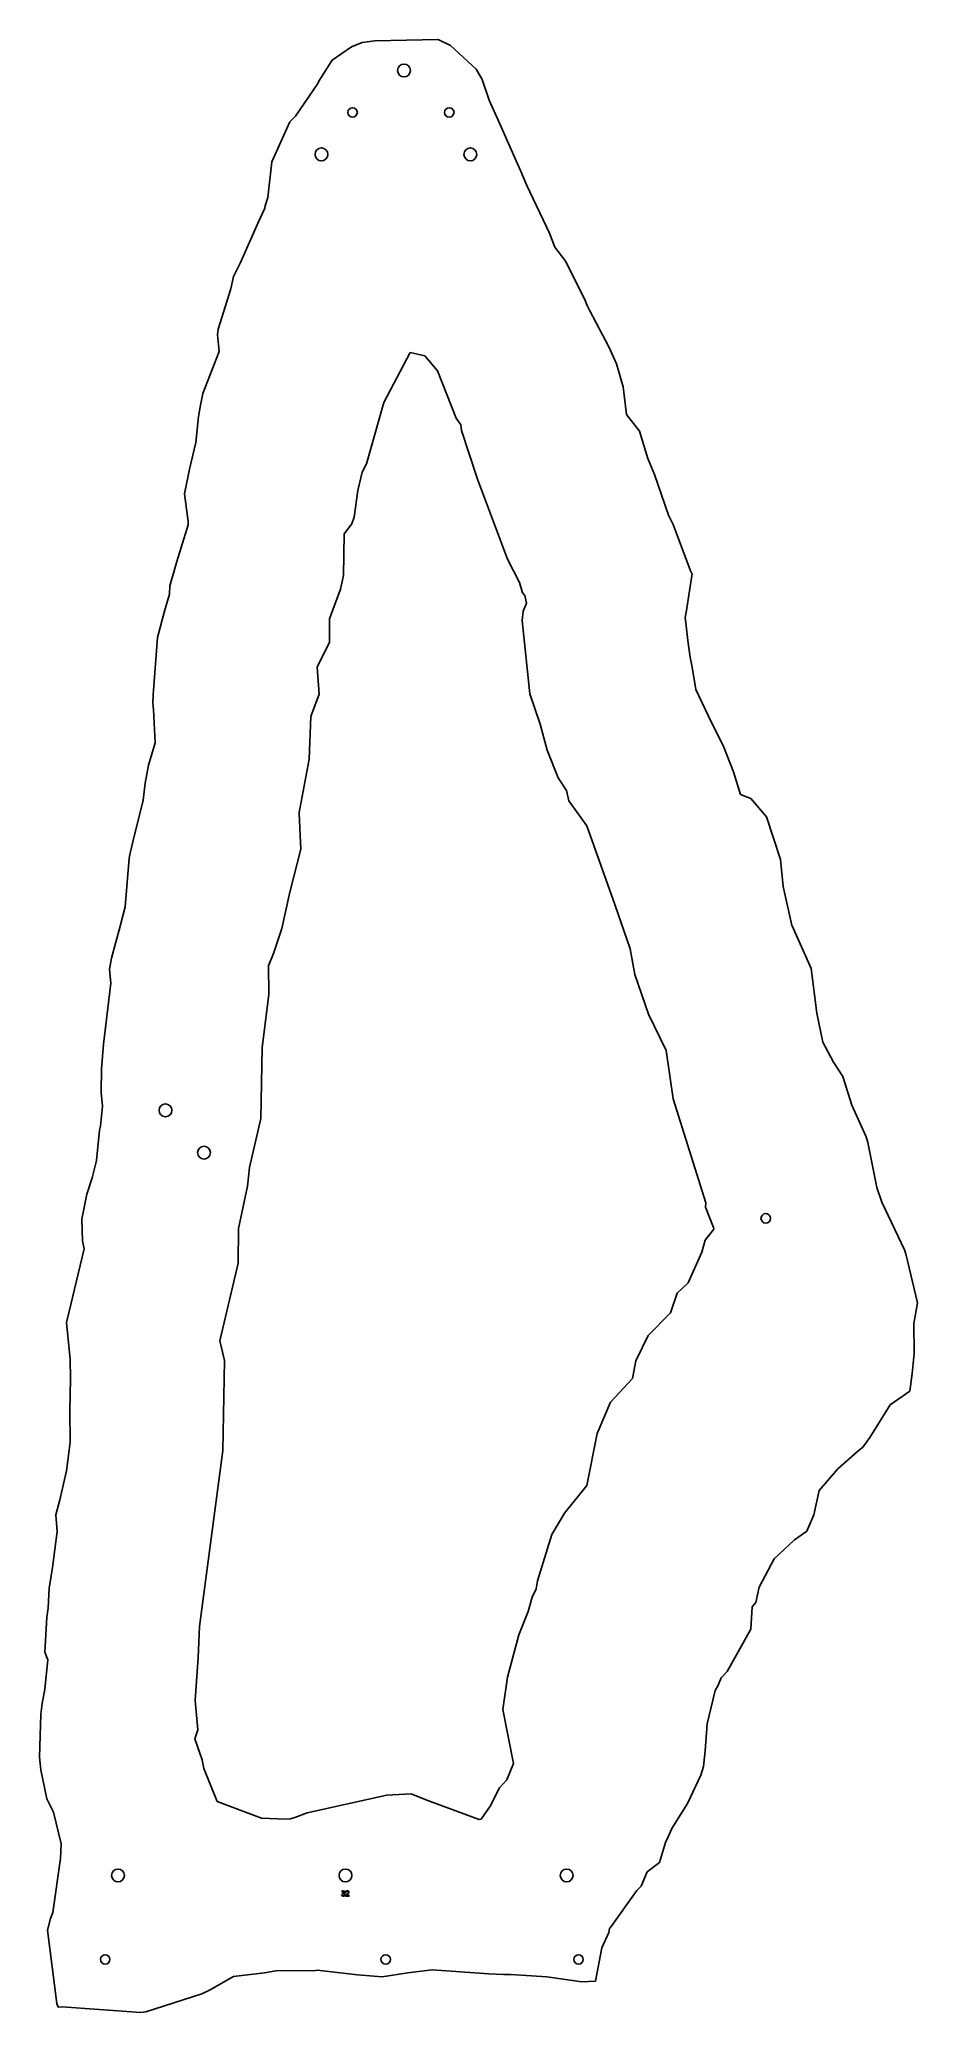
# Model space of a CAD drawing. Header units: millimetres. Extents: x 111 to 948, y 165 to 2045.
import ezdxf

# ---------------------------------------------------------------- set-up
doc = ezdxf.new("R2010")
doc.units = ezdxf.units.MM
doc.linetypes.add('SLD-Durchgehend', pattern=[0])

msp = doc.modelspace()

# ---------------------------------------------------------------- linework, layer by layer
at = {"color": 7, "linetype": 'SLD-Durchgehend', "lineweight": 25}
for p, q in [((389.8, 2025.3), (408.4, 2038)), ((408.4, 2038), (418.6, 2041.9)), ((418.6, 2041.9), (430.7, 2043.7)), ((430.7, 2043.7), (490.9, 2044.9)), ((490.9, 2044.9), (502.7, 2039.2)), ((502.7, 2039.2), (527.2, 2016.7)), ((377.2, 2005.3), (389.8, 2025.3)), ((527.2, 2016.7), (532.9, 2006.8)), ((355, 1971.9), (376.1, 2003)), ((376.1, 2003), (377.2, 2005.3)), ((532.9, 2006.8), (539.6, 1987.1)), ((539.6, 1987.1), (549.2, 1965.1)), ((332.4, 1928.3), (349.7, 1966.6)), ((349.7, 1966.6), (355, 1971.9)), ((549.2, 1965.1), (566.5, 1926.3)), ((328.7, 1894.5), (332.4, 1928.3)), ((566.5, 1926.3), (569.3, 1920.1)), ((569.3, 1920.1), (575.4, 1905.9)), ((575.4, 1905.9), (597, 1860.2)), ((319.6, 1871.3), (325.9, 1884.3)), ((325.9, 1884.3), (326.2, 1886.4)), ((326.2, 1886.4), (328.7, 1894.5)), ((302.6, 1832.3), (319.6, 1871.3)), ((597, 1860.2), (602.2, 1847)), ((602.2, 1847), (612.7, 1833.4)), ((295.8, 1819), (302.6, 1832.3)), ((612.7, 1833.4), (631.1, 1796.2)), ((281.4, 1769), (293.3, 1807.4)), ((293.3, 1807.4), (295.8, 1819)), ((631.1, 1796.2), (632.9, 1791.4)), ((632.9, 1791.4), (635.4, 1786.2)), ((280.5, 1763.4), (281.4, 1769)), ((635.4, 1786.2), (653.4, 1751.9)), ((282.1, 1747.5), (280.5, 1763.4)), ((653.4, 1751.9), (660.8, 1735.9)), ((266.7, 1707.5), (282.1, 1747.5)), ((439.1, 1699.1), (464.1, 1746.5)), ((478.2, 1743.3), (464.1, 1746.5)), ((478.2, 1743.3), (490.2, 1729.3)), ((660.8, 1735.9), (667.2, 1713.9)), ((490.2, 1729.3), (508.1, 1684)), ((667.2, 1713.9), (670.4, 1687.6)), ((262.7, 1685.7), (264.5, 1696.5)), ((264.5, 1696.5), (266.7, 1707.5)), ((422.7, 1640.4), (439.1, 1699.1)), ((260.1, 1660.9), (262.7, 1685.7)), ((508.1, 1684), (512.5, 1677.6)), ((512.5, 1677.6), (513, 1672.4)), ((670.4, 1687.6), (682.7, 1671.7)), ((253.9, 1635.3), (260.1, 1660.9)), ((513, 1672.4), (528.3, 1625.9)), ((682.7, 1671.7), (690.7, 1645.7)), ((418.5, 1632.5), (422.7, 1640.4)), ((690.7, 1645.7), (697.1, 1630.5)), ((249.2, 1611.8), (253.9, 1635.3)), ((414.5, 1615), (418.5, 1632.5)), ((528.3, 1625.9), (557, 1549.6)), ((697.1, 1630.5), (710.5, 1591.5)), ((252.7, 1585.7), (249.2, 1611.8)), ((411, 1589.6), (414.5, 1615)), ((241.8, 1547.5), (252.7, 1582.4)), ((252.7, 1582.4), (252.7, 1585.7)), ((401.3, 1573.9), (408.7, 1583.2)), ((408.7, 1583.2), (411, 1589.6)), ((710.5, 1591.5), (714.9, 1582.7)), ((714.9, 1582.7), (731.4, 1538.5)), ((400.8, 1534), (401.3, 1573.9)), ((235.3, 1524.2), (241.8, 1547.5)), ((557, 1549.6), (568.3, 1527.6)), ((234.9, 1516.2), (235.3, 1524.2)), ((397.7, 1521.1), (400.8, 1534)), ((568.3, 1527.6), (571.3, 1517.5)), ((732.2, 1531.9), (727.1, 1498.7)), ((731.4, 1538.5), (732.8, 1535.4)), ((732.8, 1535.4), (732.2, 1531.9)), ((230, 1500), (234.9, 1516.2)), ((387.4, 1492.7), (397.7, 1521.1)), ((571.3, 1517.5), (573.4, 1515.2)), ((575.1, 1507.7), (572, 1500.2)), ((573.4, 1515.2), (575.1, 1507.7)), ((223.5, 1475), (230, 1500)), ((387.3, 1470.5), (387.4, 1492.7)), ((572, 1500.2), (570.8, 1491.1)), ((570.8, 1491.1), (578.2, 1421.3)), ((727.1, 1498.7), (726.3, 1494)), ((726.3, 1494), (729.1, 1469.6)), ((219.2, 1420.4), (223.5, 1475)), ((375.6, 1446.7), (387.3, 1470.5)), ((729.1, 1469.6), (731, 1456.3)), ((731, 1456.3), (732.9, 1446.8)), ((377.4, 1420.9), (375.6, 1446.7)), ((732.9, 1446.8), (736.5, 1425.6)), ((219, 1412.3), (219.2, 1420.4)), ((219.6, 1406.4), (219, 1412.3)), ((369.6, 1399.9), (377.4, 1420.9)), ((578.2, 1421.3), (588.2, 1392.3)), ((736.5, 1425.6), (751.2, 1394)), ((221.2, 1374.5), (219.6, 1406.4)), ((368, 1359.1), (369.6, 1399.9)), ((588.2, 1392.3), (594.9, 1367.8)), ((751.2, 1394), (762.5, 1372)), ((214.9, 1353.4), (221.2, 1374.5)), ((358.5, 1308.4), (368, 1359.1)), ((594.9, 1367.8), (605.2, 1341.2)), ((762.5, 1372), (772.2, 1347.1)), ((209.9, 1320), (211.7, 1336.1)), ((211.7, 1336.1), (214.9, 1353.4)), ((605.2, 1341.2), (613.3, 1329.1)), ((772.2, 1347.1), (779.1, 1325.5)), ((200, 1280.3), (209.9, 1320)), ((613.3, 1329.1), (615.4, 1319.5)), ((615.4, 1319.5), (632.4, 1295.4)), ((779.1, 1325.5), (788.7, 1321.7)), ((788.7, 1321.7), (803.8, 1304.2)), ((358.4, 1306.9), (358.5, 1308.4)), ((359.9, 1273.2), (358.4, 1306.9)), ((803.8, 1304.2), (817, 1263.4)), ((197.9, 1270.9), (200, 1280.3)), ((632.4, 1295.4), (659.1, 1220.6)), ((192.8, 1218.5), (196.6, 1264.8)), ((196.6, 1264.8), (197.4, 1269.5)), ((197.4, 1269.5), (197.9, 1270.9)), ((349.5, 1232.4), (359.9, 1273.2)), ((817, 1263.4), (819.5, 1237.6)), ((342.1, 1197.7), (349.5, 1232.4)), ((819.5, 1237.6), (827.5, 1202.1)), ((188, 1199.8), (192.8, 1218.5)), ((673.8, 1178.2), (659.1, 1220.6)), ((179.6, 1169.3), (188, 1199.8)), ((334.1, 1173.8), (342.1, 1197.7)), ((827.5, 1202.1), (827.7, 1201.4)), ((827.7, 1201.4), (828.2, 1200.2)), ((828.2, 1200.2), (846.4, 1159.6)), ((177.9, 1159), (179.6, 1169.3)), ((329.1, 1162), (334.1, 1173.8)), ((673.8, 1178.2), (678.4, 1153.8)), ((179, 1145.7), (177.9, 1159)), ((329.7, 1135), (329.1, 1162)), ((678.4, 1153.8), (691.3, 1116)), ((846.4, 1159.6), (851.6, 1117.1)), ((172, 1087.6), (179, 1145.7)), ((323.1, 1083.9), (329.7, 1135)), ((691.3, 1116), (708.2, 1081.3)), ((851.6, 1117.1), (857.4, 1089.4)), ((170.1, 1063.9), (172, 1087.6)), ((321.8, 1016.7), (323.1, 1083.9)), ((708.2, 1081.3), (714.9, 1035.5)), ((857.4, 1089.4), (867.7, 1070.3)), ((169.7, 1041.4), (170.1, 1063.9)), ((867.7, 1070.3), (876.5, 1056.8)), ((876.5, 1056.8), (885, 1029.3)), ((171.2, 1028.3), (169.7, 1041.4)), ((714.9, 1035.5), (746.1, 936.3)), ((169.2, 1009.3), (171.2, 1028.3)), ((311, 969.9), (321.8, 1016.7)), ((885, 1029.3), (898.8, 999.3)), ((165.3, 976.7), (168.2, 1005.5)), ((168.2, 1005.5), (169.2, 1009.3)), ((898.8, 999.3), (900.4, 993.8)), ((900.4, 993.8), (909, 950.9)), ((156.2, 944.5), (161.1, 960.2)), ((161.1, 960.2), (165.3, 976.7)), ((309.1, 952.1), (311, 969.9)), ((151.3, 920.6), (156.2, 944.5)), ((300.6, 911.8), (309.1, 952.1)), ((909, 950.9), (913.5, 936.9)), ((746.1, 936.3), (745.7, 932.3)), ((745.7, 932.3), (753.3, 912.7)), ((913.5, 936.9), (935.2, 891.4)), ((152.1, 900.1), (151.3, 920.6)), ((300.2, 878.8), (300.6, 911.8)), ((753.7, 911.3), (745.3, 900.8)), ((753.3, 912.7), (753.7, 911.3)), ((137, 823.4), (153.5, 892.6)), ((153.5, 892.6), (152.1, 900.1)), ((742.2, 889.3), (729.2, 859.9)), ((745.3, 900.8), (742.2, 889.3)), ((935.2, 891.4), (936.4, 887.7)), ((936.4, 887.7), (947.6, 841.1)), ((282.9, 804.9), (300.2, 878.8)), ((712.3, 831.6), (718.7, 850.1)), ((729.2, 859.9), (718.7, 850.1)), ((712.3, 831.6), (691.1, 809.7)), ((947.6, 841.1), (944, 821.4)), ((136.8, 822.3), (137, 823.4)), ((140.2, 787.1), (136.8, 822.3)), ((691.1, 809.7), (679.1, 785.7)), ((944, 821.4), (944.4, 792.8)), ((287.3, 785.9), (282.9, 804.9)), ((944.4, 792.8), (942.5, 773.5)), ((140.7, 768.9), (140.2, 787.1)), ((285.6, 700.3), (287.3, 785.9)), ((679.1, 785.7), (676.1, 769)), ((942.5, 773.5), (940.2, 756.8)), ((139.8, 738), (140.7, 768.9)), ((676.1, 769), (655, 746.3)), ((940.2, 756.8), (921.7, 743.7)), ((140.2, 708.2), (139.8, 738)), ((655, 746.3), (642.4, 716.4)), ((921.7, 743.7), (902.2, 712.8)), ((642.4, 716.4), (632.7, 666.8)), ((136.8, 681), (139.2, 700.7)), ((139.2, 700.7), (140.2, 708.2)), ((263.4, 532.6), (285.6, 700.3)), ((890.4, 699.4), (871.8, 682.7)), ((895.6, 703.3), (890.4, 699.4)), ((902.2, 712.8), (895.6, 703.3)), ((130.3, 653.4), (136.8, 681)), ((871.8, 682.7), (853.8, 662)), ((632.7, 666.8), (611.4, 640.4)), ((853.8, 662), (848.7, 638.8)), ((126.6, 638.8), (130.3, 653.4)), ((611.4, 640.4), (599.2, 620.1)), ((123.5, 588.9), (128, 623)), ((128, 623), (126.6, 638.8)), ((842.1, 623.4), (830.5, 615)), ((848.7, 638.8), (842.1, 623.4)), ((599.2, 620.1), (585.5, 575.9)), ((830.5, 615), (811, 597.1)), ((120.3, 569), (123.5, 588.9)), ((811, 597.1), (796.6, 570)), ((119.3, 550.4), (120.3, 569)), ((584.2, 568.5), (580.5, 560.5)), ((585.5, 575.9), (584.2, 568.5)), ((796.6, 570), (793.6, 555.4)), ((118, 541.4), (119.3, 550.4)), ((576.7, 546.8), (567.8, 524.6)), ((580.5, 560.5), (576.7, 546.8)), ((790, 551.4), (788.8, 530.1)), ((793.6, 555.4), (790, 551.4)), ((116.2, 508.1), (118, 541.4)), ((263.4, 532.6), (262.1, 503)), ((788.8, 530.1), (766.2, 489.8)), ((118.9, 500.8), (116.2, 508.1)), ((567.8, 524.6), (557.1, 484.1)), ((116.2, 472.8), (118.9, 500.8)), ((259.3, 462), (262.1, 503)), ((766.2, 489.8), (760.5, 483.5)), ((113.5, 459.1), (116.2, 472.8)), ((557.1, 484.1), (552.4, 453.5)), ((754.8, 471.7), (747.1, 439.7)), ((757.6, 476.5), (754.8, 471.7)), ((760.5, 483.5), (757.6, 476.5)), ((112.2, 448.9), (113.5, 459.1)), ((261.8, 434), (259.3, 462)), ((552.4, 453.5), (562.7, 402.1)), ((111, 408), (112.2, 448.9)), ((259.2, 425.4), (261.8, 434)), ((747.1, 439.7), (745.4, 414)), ((266.1, 405.4), (259.2, 425.4)), ((745.4, 414), (743.7, 399.1)), ((112.3, 396), (111, 408)), ((117.9, 368.2), (112.3, 396)), ((267.6, 397.3), (266.1, 405.4)), ((280.2, 365.7), (267.6, 397.3)), ((562.7, 402.1), (556.2, 386.4)), ((743.7, 399.1), (741.1, 391)), ((549.2, 378.8), (540.5, 361.4)), ((556.2, 386.4), (549.2, 378.8)), ((741.1, 391), (728.5, 364)), ((124.5, 355.7), (117.9, 368.2)), ((280.2, 365.7), (322.6, 350)), ((442.1, 371.7), (366.2, 355.1)), ((465.3, 373.1), (442.1, 371.7)), ((480.1, 367), (465.3, 373.1)), ((529.9, 348.6), (480.1, 367)), ((540.5, 361.4), (531.9, 348.8)), ((728.5, 364), (713.4, 340.1)), ((131.8, 325.3), (124.5, 355.7)), ((345.8, 348.9), (322.6, 350)), ((350.3, 349.2), (345.8, 348.9)), ((354.4, 350.5), (350.3, 349.2)), ((366.2, 355.1), (354.4, 350.5)), ((531.9, 348.8), (529.9, 348.6)), ((713.4, 340.1), (710.1, 332.2)), ((131, 311.5), (131.8, 325.3)), ((707.5, 326.8), (701.8, 307.5)), ((710.1, 332.2), (707.5, 326.8)), ((123.7, 260.1), (131, 311.5)), ((701.8, 307.5), (690.2, 298.9)), ((684.4, 285.1), (680.1, 281.1)), ((690.2, 298.9), (684.4, 285.1)), ((680.1, 281.1), (655.8, 246.5)), ((118.6, 243.2), (121.5, 254.2)), ((121.5, 254.2), (123.7, 260.1)), ((654.3, 244.8), (653.6, 240.8)), ((655.8, 246.5), (654.3, 244.8)), ((127.5, 173.4), (118.6, 243.2)), ((646.7, 226.4), (640.9, 194.7)), ((653.6, 240.8), (646.7, 226.4)), ((295.9, 198.9), (273, 186)), ((325.4, 202.6), (295.9, 198.9)), ((336.3, 204.4), (325.4, 202.6)), ((374.1, 204.8), (336.3, 204.4)), ((375.6, 204.9), (374.1, 204.8)), ((414, 200.5), (375.6, 204.9)), ((437.6, 198.6), (414, 200.5)), ((462, 202.4), (437.6, 198.6)), ((485.2, 205.2), (462, 202.4)), ((539.2, 201.5), (485.2, 205.2)), ((553.2, 200.9), (539.2, 201.5)), ((560.1, 200.8), (553.2, 200.9)), ((594.5, 198.6), (560.1, 200.8)), ((627.9, 193.9), (594.5, 198.6)), ((640.9, 194.7), (627.9, 193.9)), ((128.7, 169.9), (127.5, 173.4)), ((132.8, 170.1), (128.7, 169.9)), ((203, 165.1), (132.8, 170.1)), ((265.7, 182.4), (212.3, 165.3)), ((273, 186), (265.7, 182.4)), ((207.4, 164.7), (203, 165.1)), ((212.3, 165.3), (207.4, 164.7))]:
    msp.add_line(p, q, dxfattribs=at)
at = {"color": 2, "linetype": 'SLD-Durchgehend', "lineweight": 25, "true_color": 0xffff00}
for p, q in [((398.8, 277), (399.2, 277)), ((399.4, 279.5), (399, 279.5)), ((400.2, 278.2), (400.2, 278.7)), ((402.6, 275.7), (404.6, 277.7)), ((406, 275.7), (402.6, 275.7)), ((403.3, 279.1), (402.8, 279.1)), ((404.9, 277.5), (403.7, 276.2)), ((403.7, 276.2), (406, 276.2)), ((406, 276.2), (406, 275.7))]:
    msp.add_line(p, q, dxfattribs=at)
at = {"color": 2, "linetype": 'SLD-Durchgehend', "lineweight": 25, "true_color": 0xffff00, "flags": 128}
for points in [[(399.2, 277), (399.4, 276.6), (399.6, 276.3)], [(399.6, 276.3), (400.1, 276.1), (400.5, 276)], [(400.2, 278.7), (401, 278.9), (401.3, 279.1), (401.4, 279.3), (401.5, 279.5)], [(401.7, 277.1), (401.7, 277.4), (401.6, 277.6), (401.2, 278), (400.2, 278.2)], [(401.5, 279.5), (401.4, 279.9), (401.1, 280.1), (400.5, 280.3)], [(401.3, 278.5), (401.7, 278.3), (401.9, 278)], [(401.9, 278), (402.1, 277.6), (402.2, 277.2)]]:
    msp.add_lwpolyline(points, dxfattribs=at)
at = {"color": 7, "linetype": 'SLD-Durchgehend', "lineweight": 25}
for centre, radius in [((458.3, 2015.4), 6.12), ((409.4, 1975.4), 4.5), ((501.5, 1975.4), 4.5), ((379.7, 1935.4), 6.12), ((521.6, 1935.4), 6.12), ((231.1, 1024.5), 6.12), ((267.8, 984.1), 6.12), ((803, 921.5), 4.5), ((185.9, 295.3), 6.12), ((402.6, 295.3), 6.12), ((613.3, 295.3), 6.12), ((173.7, 215.3), 4.5), ((440.9, 215.3), 4.5), ((624.7, 215.3), 4.5)]:
    msp.add_circle(centre, radius, dxfattribs=at)
at = {"color": 2, "linetype": 'SLD-Durchgehend', "lineweight": 25, "true_color": 0xffff00}
for centre, radius, start, end in [((400.4, 277.2), 1.64, 185.8326, 271.2086), ((400.5, 279.3), 1.51, 90.0685, 171.4129), ((400.4, 279.2), 1.07, 88.8961, 163.7827), ((400.5, 277.2), 1.66, 267.488, 358.5314), ((400.5, 279.4), 1.38, 3.4177, 93.2713), ((400.6, 277.2), 1.15, 263.7268, 355.7156), ((400.7, 279.5), 1.17, 300.1095, 0.7257), ((404.4, 279.2), 1.62, 89.7556, 181.4974), ((404.4, 279.1), 1.15, 89.4909, 180.2609), ((404.5, 279.3), 1.47, 359.187, 91.7322), ((404.5, 279.2), 1.05, 1.7591, 92.123), ((403.4, 279.5), 2.17, 303.8727, 352.7787), ((403.3, 279.6), 2.64, 307.6065, 353.5535)]:
    msp.add_arc(centre, radius, start, end, dxfattribs=at)

doc.saveas('drawing.dxf')
